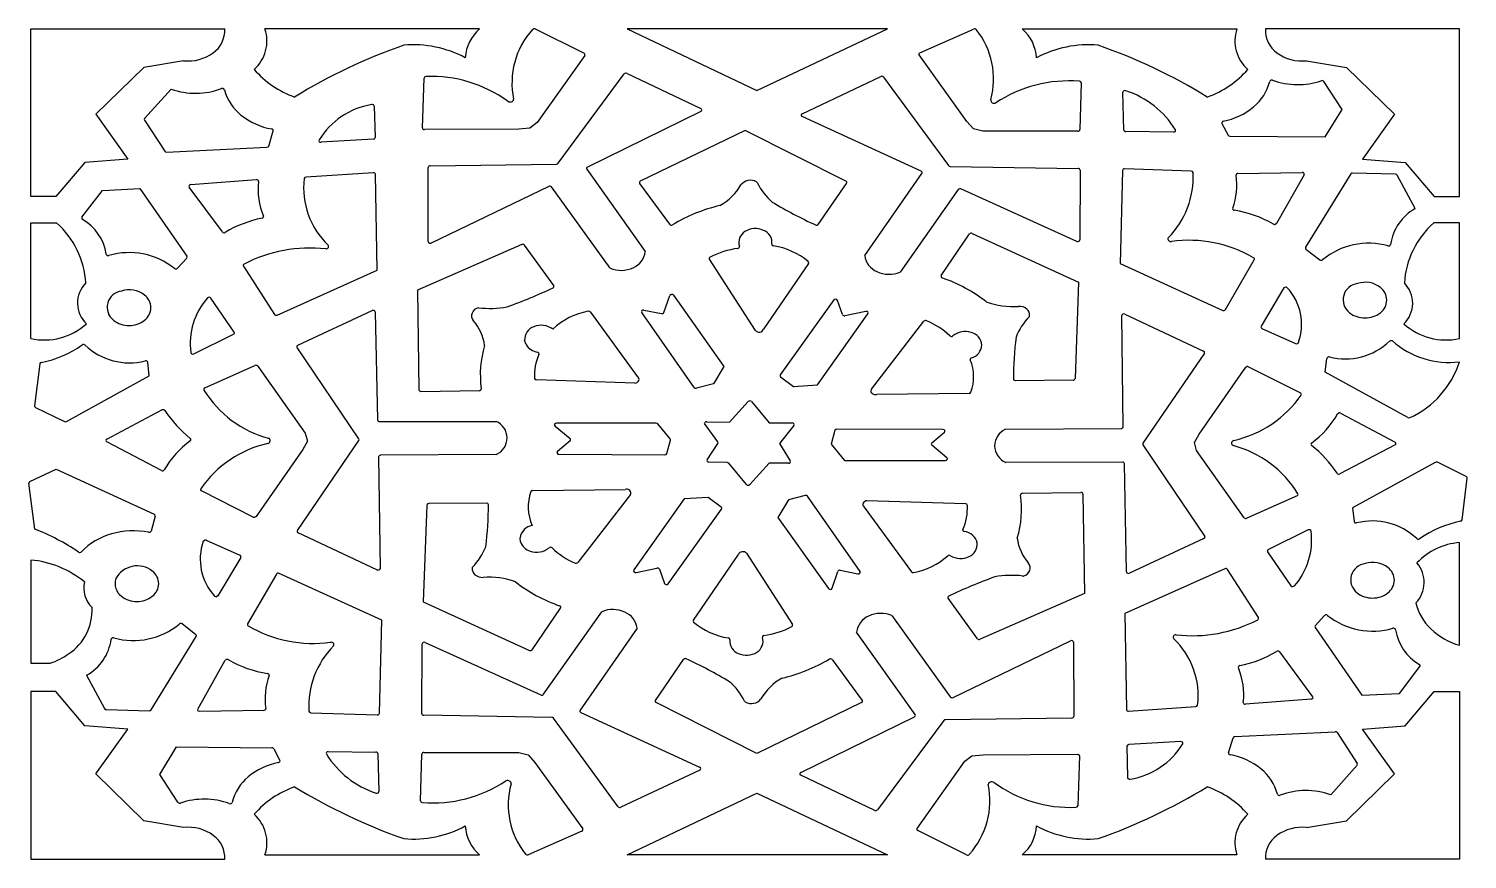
# Model space of a CAD drawing. Extents: x 0 to 1000, y 0 to 1000.
# Drawn here: x 292.7 to 569.7, y 177.8 to 337.8 of the extents above; entities that cross this region are included whole.
import ezdxf

# ---------------------------------------------------------------- set-up
doc = ezdxf.new("R2010")
doc.units = 0
doc.layers.add('WHITE', color=7, linetype='CONTINUOUS')

msp = doc.modelspace()

# ---------------------------------------------------------------- linework, layer by layer
at = {"layer": 'WHITE', "linetype": 'Continuous'}
for p, q in [((293.1211, 305.424), (293.1211, 337.7211)), ((293.1211, 337.7211), (330.4949, 337.7211)), ((379.5472, 337.7211), (338.2218, 337.7211)), ((390.2497, 337.7211), (399.6621, 333.0519)), ((458.0745, 337.7211), (407.9941, 337.7211)), ((407.9941, 337.7211), (432.9393, 325.843)), ((432.9393, 325.843), (458.0745, 337.7211)), ((464.344, 333.1595), (474.6893, 337.7083)), ((484.0564, 337.7211), (525.382, 337.7211)), ((568.2334, 337.7211), (530.8596, 337.7211)), ((568.2334, 305.424), (568.2334, 337.7211)), ((399.7963, 332.6234), (390.6321, 319.6833)), ((473.3924, 319.9114), (464.1936, 332.7212)), ((314.8933, 330.2972), (305.6208, 321.2852)), ((322.5469, 331.619), (314.8933, 330.2972)), ((538.8076, 331.619), (546.4612, 330.2972)), ((546.4612, 330.2972), (555.7339, 321.2852)), ((368.5245, 318.6786), (368.8719, 328.2671)), ((394.6641, 311.8407), (407.4144, 329.0549)), ((407.9411, 329.1644), (422.1691, 322.3895)), ((441.663896, 321.400365), (456.8156, 328.5608)), ((457.3421, 328.4495), (469.8359, 311.4132)), ((495.4069, 327.3207), (495.1601, 318.3313)), ((545.6326, 322.239), (542.1261, 327.6025)), ((320.1418, 326.1487), (315.0503, 320.4776)), ((503.6124, 318.2517), (503.435, 325.5419)), ((359.2494, 322.8615), (359.411, 316.8206)), ((422.1734, 321.8453), (400.3138, 311.1295)), ((542.4008, 316.9455), (545.6326, 322.239)), ((305.6208, 321.2852), (311.8025, 312.6336)), ((315.0211, 320.1418), (318.9186, 314.1854)), ((389.2417, 318.6377), (387.1021, 318.4518)), ((390.6321, 319.6833), (389.2417, 318.6377)), ((441.6665, 320.8507), (441.4693, 321.1242)), ((464.5592, 310.3158), (441.6665, 320.8507)), ((474.6594, 318.4916), (473.3924, 319.9114)), ((522.5011, 319.529), (523.6875, 317.2851)), ((555.7339, 321.2852), (549.5521, 312.6336)), ((338.9548, 315.1672), (339.8223, 318.0735)), ((359.0518, 316.4982), (349.0236, 315.901)), ((387.1021, 318.4518), (368.9142, 318.3531)), ((430.6773, 318.1848), (410.4883, 308.405)), ((450.0656, 308.3923), (430.6773, 318.1848)), ((476.4637, 318.0313), (474.6594, 318.4916)), ((494.7726, 318.0222), (476.4637, 318.0313)), ((513.1929, 317.8474), (503.9946, 317.942)), ((524.0394, 317.0943), (542.4008, 316.9455)), ((319.2826, 314.0187), (338.6008, 314.9264)), ((303.5601, 312.0327), (297.9672, 305.424)), ((311.8025, 312.6336), (303.5601, 312.0327)), ((369.6583, 296.7626), (369.6387, 311.0566)), ((370.0199, 311.373), (394.3389, 311.6882)), ((400.1781, 310.6996), (411.4628, 294.8378)), ((470.1604, 311.2595), (494.7963, 310.8516)), ((495.1757, 310.5342), (495.1029, 297.0872)), ((503.3389, 310.4632), (502.8746, 292.519)), ((503.4609, 310.687), (503.3389, 310.4632)), ((516.557, 310.3498), (503.7419, 310.7725)), ((549.5521, 312.6336), (557.7944, 312.0327)), ((557.7944, 312.0327), (563.3875, 305.424)), ((323.9295, 307.7399), (336.5527, 308.7049)), ((359.0648, 310.042), (346.1329, 309.1694)), ((359.822, 291.2541), (359.484, 309.7316)), ((410.3105, 308.2103), (410.3539, 307.9701)), ((410.3539, 307.9701), (416.1455, 300.1027)), ((444.7737, 300.0872), (450.1996, 307.9683)), ((453.7084, 294.0685), (464.7058, 309.8843)), ((525.5901, 309.9113), (537.9495, 310.1006)), ((538.3089, 309.6526), (533.0211, 300.2452)), ((547.2929, 309.7987), (538.5967, 295.6864)), ((555.9189, 309.75), (547.6519, 309.9726)), ((559.7309, 303.1262), (556.2607, 309.5614)), ((297.9672, 305.424), (293.1211, 305.424)), ((302.9798, 301.4638), (306.9162, 306.6248)), ((306.9162, 306.6248), (314.1472, 306.9865)), ((314.1472, 306.9865), (323.1703, 293.9303)), ((330.0144, 298.6182), (323.634, 307.2619)), ((392.8644, 307.4088), (370.2429, 296.4907)), ((404.6743, 291.6136), (393.3956, 307.2967)), ((471.7069, 306.7903), (460.523, 290.8811)), ((494.5277, 296.8122), (472.2307, 306.9094)), ((563.3875, 305.424), (568.2334, 305.424)), ((293.1211, 278.067), (293.1211, 300.3572)), ((293.1211, 300.3572), (298.079, 300.3572)), ((533.0211, 300.2452), (532.769, 300.0715)), ((568.2334, 300.3572), (563.2757, 300.3572)), ((568.2334, 278.067), (568.2334, 300.3572)), ((468.4494, 290.2028), (473.8994, 298.2312)), ((474.4278, 298.3536), (494.8967, 288.9696)), ((387.6583, 296.1999), (367.5763, 287.3882)), ((393.8222, 288.3058), (388.1749, 296.0827)), ((538.6751, 295.3158), (541.3242, 293.2495)), ((323.1436, 293.5861), (321.3564, 291.6253)), ((334.066, 292.0123), (340.0251, 282.7404)), ((340.5545, 282.6103), (359.822, 291.2541)), ((432.6464, 279.6417), (423.8012, 293.3517)), ((442.8812, 292.5389), (434.2138, 279.8733)), ((502.8746, 292.519), (522.6445, 283.5192)), ((523.1833, 283.6604), (528.7238, 293.2397)), ((494.8967, 288.9696), (494.2029, 270.3653)), ((332.2935, 279.3345), (327.7945, 285.8851)), ((367.5763, 287.3882), (367.8562, 268.2246)), ((415.0567, 283.1186), (416.1754, 286.3727)), ((416.390022, 286.575706), (416.5, 286.6008)), ((416.8837, 286.4452), (426.585, 272.7297)), ((447.7449, 285.5124), (437.449, 271.123)), ((449.4203, 282.6993), (448.4514, 285.4406)), ((534.4191, 287.8302), (530.0385, 280.4415)), ((534.7357, 288.0076), (534.4191, 287.8302)), ((340.2562, 282.5847), (340.5545, 282.6103)), ((344.561, 276.8033), (358.8619, 283.4753)), ((359.4413, 283.2061), (359.8786, 262.3931)), ((400.8832, 283.1936), (409.9849, 270.7329)), ((420.8848, 268.6451), (410.7686, 283.1191)), ((411.1981, 283.5827), (414.5907, 282.8972)), ((444.6319, 269.1355), (454.3308, 282.852)), ((453.8994, 283.3165), (449.8883, 282.4805)), ((454.3039, 283.2011), (454.222289, 283.266283)), ((503.7998, 282.8102), (518.9726, 275.6771)), ((454.9949, 268.3058), (465.1158, 281.4144)), ((503.4902, 261.08), (503.2193, 282.533)), ((530.2009, 280.0265), (536.6898, 277.12)), ((324.511, 275.1388), (332.1559, 278.9093)), ((388.493153, 276.922722), (388.2251, 277.7049)), ((554.7517, 277.5688), (555.0196, 277.6878)), ((356.2993, 258.7544), (344.4138, 276.3761)), ((519.1179, 275.2495), (507.2926, 257.8979)), ((542.4038, 271.6344), (542.6914, 274.2627)), ((294.8382, 273.1901), (293.8592, 265.1311)), ((315.9308, 270.8758), (315.6432, 273.5041)), ((326.6382, 268.5734), (336.2976, 272.8936)), ((336.8194, 272.7743), (345.9641, 259.825)), ((426.585, 272.7297), (424.5648, 269.3275)), ((518.0859, 259.6326), (527.0751, 272.5411)), ((527.0751, 272.5411), (527.3156, 272.6913)), ((527.6152, 272.654), (537.613, 267.614)), ((558.3101, 262.8738), (542.4038, 271.6344)), ((300.0245, 262.1152), (315.9308, 270.8758)), ((409.4469, 269.5089), (390.4811, 270.1103)), ((424.5648, 269.3275), (421.3373, 268.5)), ((437.5214, 270.7308), (440.0128, 268.8625)), ((440.0128, 268.8625), (444.6319, 269.1355)), ((482.7471, 269.9543), (482.4711, 270.045)), ((493.8203, 270.0588), (482.7471, 269.9543)), ((368.2501, 267.9121), (379.4917, 268.073)), ((427.6988, 261.9593), (431.2843, 265.9432)), ((431.9163, 265.9345), (435.3329, 261.8526)), ((473.7934, 267.5183), (456.0243, 267.3136)), ((294.0456, 264.8286), (299.6087, 262.1062)), ((307.7572, 258.7248), (318.3699, 264.3318)), ((544.7615, 263.5731), (545.0053, 263.7458)), ((545.3247, 263.7078), (555.8339, 258.1522)), ((360.2669, 262.0822), (382.734753, 262.129899)), ((394.0714, 261.2292), (396.9639, 258.8112)), ((413.5432, 261.7675), (394.3485, 261.7662)), ((416.2536, 258.751), (413.8639, 261.6286)), ((425.4457, 258.1781), (422.866803, 261.704704)), ((423.2976, 262.0638), (427.6988, 261.9593)), ((435.3329, 261.8526), (439.7357, 261.8344)), ((440.0594, 261.3469), (437.3067, 257.8592)), ((447.9794, 260.4036), (447.2436, 257.708)), ((468.7716, 260.5664), (448.3595, 260.6511)), ((480.8296, 260.6279), (503.1058, 260.7606)), ((318.2665, 252.6383), (307.7572, 258.1937)), ((344.4734, 241.0965), (356.2986, 258.448)), ((346.3779, 258.3192), (345.5053, 256.7134)), ((345.9641, 259.825), (346.3779, 258.3192)), ((396.9658, 258.371), (394.5423, 256.3152)), ((415.6116, 255.9424), (416.3111, 258.5048)), ((423.3684, 254.7389), (425.4532, 257.8648)), ((437.3067, 257.8592), (439.3584, 254.5156)), ((447.2436, 257.708), (449.8425, 254.5786)), ((466.6252, 257.975), (469.0488, 260.0309)), ((517.2131, 258.0268), (518.0859, 259.6326)), ((517.627, 256.5212), (517.2131, 258.0268)), ((555.8339, 257.6214), (545.2211, 252.0142)), ((555.8339, 258.1522), (556.0108, 257.8868)), ((345.5053, 256.7134), (336.5162, 243.8049)), ((360.1009, 255.266), (360.372, 233.813)), ((382.7615, 255.7181), (360.4854, 255.5854)), ((394.8194, 255.7797), (415.2315, 255.6951)), ((469.5196, 255.1168), (466.6272, 257.5348)), ((507.2918, 257.5916), (519.1772, 239.97)), ((526.7719, 243.5719), (517.627, 256.5212)), ((292.9294, 250.56), (298.0347, 252.9351)), ((298.0347, 252.9351), (316.8837, 244.2305)), ((318.8297, 252.7729), (318.5859, 252.6002)), ((427.2067, 254.1881), (423.6972, 254.2716)), ((430.9493, 249.9479), (427.5152, 254.0504)), ((435.3017, 254.0731), (431.5813, 249.9391)), ((439.0102, 254.0577), (435.3017, 254.0731)), ((449.8425, 254.5786), (469.2425, 254.5798)), ((503.3242, 254.2637), (480.8558, 254.2163)), ((504.1497, 233.1399), (503.7126, 253.9529)), ((563.5665, 254.2308), (547.6604, 245.4702)), ((569.5455, 251.5173), (563.9823, 254.2399)), ((293.8821, 241.3692), (292.7358, 250.2521)), ((568.7528, 243.1558), (569.7318, 251.2149)), ((335.9758, 243.6921), (325.978, 248.732)), ((389.7976, 248.8277), (407.5668, 249.0325)), ((408.5962, 248.0402), (398.4753, 234.9316)), ((418.9591, 247.2106), (409.2604, 233.494)), ((423.5782, 247.4836), (418.9591, 247.2106)), ((426.0698, 245.6154), (423.5782, 247.4836)), ((439.0262, 247.0186), (437.0063, 243.6164)), ((442.2537, 247.846), (439.0262, 247.0186)), ((452.8224, 233.227), (442.7062, 247.7009)), ((473.1101, 246.2357), (454.1441, 246.8372)), ((484.0996, 248.273), (495.3409, 248.4341)), ((495.7351, 248.1216), (496.0148, 228.9578)), ((536.9528, 247.7726), (527.2934, 243.4524)), ((317.0711, 243.887), (316.2906, 241.0024)), ((336.5162, 243.8049), (336.2754, 243.6547)), ((369.3881, 245.9807), (368.6945, 227.3764)), ((380.8439, 246.3917), (369.7707, 246.2872)), ((381.1202, 246.3009), (380.8439, 246.3917)), ((415.8464, 230.8336), (426.1423, 245.223)), ((453.6061, 245.6132), (462.7079, 233.1524)), ((547.6604, 245.4702), (547.9478, 242.8419)), ((437.0063, 243.6164), (446.7073, 229.9007)), ((539.08, 241.2072), (531.4354, 237.4367)), ((548.1151, 242.6089), (548.4416, 242.5663)), ((326.3431, 239.0378), (326.567, 239.241)), ((326.9012, 239.226), (333.3902, 236.3195)), ((359.7913, 233.5358), (344.6185, 240.6689)), ((387.443033, 238.904791), (387.3529, 239.7137)), ((519.03, 239.5428), (504.7294, 232.8708)), ((568.2334, 218.9849), (568.2334, 238.7683)), ((333.5525, 235.9045), (329.1719, 228.5158)), ((420.7101, 223.8072), (429.3775, 236.4727)), ((430.9448, 236.7043), (439.7898, 222.9943)), ((531.2978, 237.0115), (535.7965, 230.4611)), ((293.1211, 235.4162), (293.1211, 215.5365)), ((340.4077, 232.6857), (334.8674, 223.1063)), ((360.7166, 223.827), (340.9466, 232.8268)), ((360.372, 233.813), (360.1801, 233.5369)), ((409.6916, 233.0295), (413.7028, 233.8655)), ((414.1707, 233.6468), (415.1398, 230.9054)), ((447.4156, 229.9735), (448.5345, 233.2275)), ((449.0005, 233.4488), (452.393, 232.7633)), ((523.0365, 233.7358), (503.7692, 225.092)), ((529.5251, 224.3337), (523.566, 233.6056)), ((536.1166, 230.2997), (536.4533, 230.4362)), ((329.1719, 228.5158), (328.8553, 228.3385)), ((368.6945, 227.3764), (389.1633, 217.9924)), ((475.4164, 220.2633), (469.7688, 228.0402)), ((496.0148, 228.9578), (475.9328, 220.1461)), ((389.6916, 218.1149), (395.1416, 226.1433)), ((391.8842, 209.5557), (403.068, 225.4649)), ((395.1696, 226.3982), (394.9574, 226.5866)), ((458.9167, 224.7326), (470.1954, 209.0493)), ((503.7692, 225.092), (504.1072, 206.6144)), ((542.2346, 224.7208), (540.4474, 222.7599)), ((324.9159, 221.0302), (322.2668, 223.0965)), ((360.2521, 205.8828), (360.7166, 223.827)), ((409.8826, 222.2776), (398.8853, 206.4617)), ((540.4207, 222.4158), (549.4438, 209.3595)), ((316.2981, 206.5474), (324.9945, 220.6596)), ((368.41531, 205.81369), (368.4881, 219.2588)), ((369.0633, 219.5338), (391.3605, 209.4366)), ((463.4129, 205.6465), (452.1284, 221.5082)), ((470.7266, 208.9372), (493.3483, 219.8553)), ((493.9327, 219.5834), (493.9523, 205.2894)), ((325.2821, 206.6935), (330.5699, 216.1008)), ((413.3915, 208.3777), (418.8173, 216.2588)), ((447.4455, 216.2433), (453.2371, 208.3759)), ((533.5766, 217.7278), (539.9573, 209.0843)), ((293.1211, 215.5365), (296.8838, 215.5365)), ((556.6748, 209.7214), (560.6112, 214.8822)), ((303.8601, 213.22), (307.3305, 206.7846)), ((297.9672, 210.0645), (293.1211, 210.0645)), ((293.1211, 210.0645), (293.1211, 177.7674)), ((303.5601, 203.4556), (297.9672, 210.0645)), ((432.9137, 198.1612), (413.5254, 207.9538)), ((453.1027, 207.941), (432.9137, 198.1612)), ((539.6616, 208.6061), (527.0383, 207.641)), ((539.9573, 209.0843), (539.9711, 208.7785)), ((549.4438, 209.3595), (556.6748, 209.7214)), ((557.7944, 203.4556), (563.3875, 210.0645)), ((563.3875, 210.0645), (568.2334, 210.0645)), ((568.2334, 210.0645), (568.2334, 177.7674)), ((307.6721, 206.596), (315.9394, 206.3735)), ((325.6415, 206.2455), (325.3101, 206.3883)), ((338.0011, 206.4347), (325.6415, 206.2455)), ((347.0341, 205.9962), (359.8492, 205.5735)), ((393.4308, 205.0866), (368.795, 205.4944)), ((398.8489, 206.2212), (399.032, 206.0302)), ((399.032, 206.0302), (421.9247, 195.4953)), ((441.4176, 194.5007), (463.2775, 205.2165)), ((504.5264, 206.3041), (517.4584, 207.1766)), ((311.8025, 202.8549), (303.5601, 203.4556)), ((305.6208, 194.2033), (311.8025, 202.8549)), ((406.2489, 187.8966), (393.7552, 204.9329)), ((468.927, 204.5053), (456.1766, 187.2911)), ((493.5712, 204.973), (469.2524, 204.6578)), ((524.9902, 201.4195), (544.3086, 202.3273)), ((549.5521, 202.8549), (557.7944, 203.4556)), ((555.7339, 194.2033), (549.5521, 202.8549)), ((504.1803, 199.5256), (504.3416, 193.4845)), ((514.5676, 200.445), (504.5392, 199.8478)), ((514.9139, 200.3099), (514.5676, 200.445)), ((523.7687, 198.2727), (524.6362, 201.1788)), ((544.6724, 202.1605), (548.57, 196.2044)), ((317.9586, 194.107), (321.1902, 199.4006)), ((321.1902, 199.4006), (339.5518, 199.2518)), ((339.9035, 199.0609), (341.0899, 196.8169)), ((350.3983, 198.4986), (359.5964, 198.404)), ((359.9789, 198.0943), (360.156, 190.8041)), ((368.1841, 189.0252), (368.4311, 198.0147)), ((368.8185, 198.3239), (387.1275, 198.3148)), ((387.1275, 198.3148), (388.9317, 197.8545)), ((388.9317, 197.8545), (390.1986, 196.4346)), ((472.9589, 196.6627), (474.3494, 197.7083)), ((474.3494, 197.7083), (476.4891, 197.8942)), ((476.4891, 197.8942), (494.6768, 197.9929)), ((494.6768, 197.9929), (494.9565, 197.8978)), ((495.0668, 197.6674), (494.7194, 188.0788)), ((314.8933, 185.1914), (305.6208, 194.2033)), ((321.4649, 188.7435), (317.9586, 194.107)), ((390.1986, 196.4346), (399.3976, 183.6248)), ((421.9285, 194.9462), (406.7754, 187.7852)), ((441.4219, 193.9565), (441.2296, 194.2278)), ((455.6499, 187.1816), (441.4219, 193.9565)), ((463.7947, 183.7227), (472.9589, 196.6627)), ((548.5407, 195.8684), (543.4495, 190.1973)), ((546.4612, 185.1914), (555.7339, 194.2033)), ((407.9941, 178.6249), (432.9393, 190.503)), ((432.9393, 190.503), (458.0745, 178.6249)), ((322.5469, 183.8695), (314.8933, 185.1914)), ((399.247, 183.1865), (388.902, 178.6378)), ((473.3413, 178.6249), (463.9289, 183.2941)), ((538.8076, 183.8695), (546.4612, 185.1914)), ((293.1211, 177.7674), (330.4949, 177.7674)), ((338.2216, 178.6249), (379.5472, 178.6249)), ((458.0745, 178.6249), (407.9941, 178.6249)), ((525.382, 178.6249), (484.0564, 178.6249)), ((568.2334, 177.7674), (530.8596, 177.7674))]:
    msp.add_line(p, q, dxfattribs=at)
for centre, radius, start, end in [((325.03126, 337.547269), 5.466404, 306.398334, 1.822305), ((331.321606, 335.397538), 7.280908, 311.251654, 18.610368), ((384.762525, 331.686932), 7.975638, 130.83682, 176.507432), ((401.163985, 327.341212), 15.382082, 138.008187, 191.802424), ((390.051059, 337.323875), 0.444124, 63.431598, 136.033991), ((474.870493, 337.307447), 0.439903, 41.216302, 114.323835), ((463.289934, 328.089733), 15.240632, 344.742255, 38.596382), ((478.841075, 331.686932), 7.975638, 3.492568, 49.16318), ((532.281619, 335.39726), 7.280451, 161.386111, 228.749126), ((536.142334, 337.4596), 5.289202, 177.166122, 234.617294), ((323.452537, 339.723324), 8.154768, 263.623803, 306.254097), ((401.213985, 231.239288), 109.548758, 109.328954, 121.531176), ((366.735069, 313.280328), 21.407068, 61.949603, 94.771722), ((399.56077, 332.7849), 0.285581, 325.561963, 69.217639), ((464.404456, 332.880337), 0.264168, 160.986644, 217.042594), ((464.470433, 332.846218), 0.337833, 111.977752, 159.160934), ((496.868617, 313.279985), 21.407411, 85.228316, 118.050168), ((462.387267, 231.234142), 109.554425, 58.46914, 70.670729), ((537.847532, 339.51869), 7.957816, 233.191795, 276.929308), ((350.407991, 342.527021), 19.050573, 221.420255, 250.10171), ((513.195766, 342.526669), 19.050223, 289.898491, 318.580227), ((369.225232, 328.217599), 0.356782, 86.727297, 172.024963), ((370.222641, 303.520468), 25.072376, 53.938436, 92.233314), ((407.748615, 328.768788), 0.439954, 64.054683, 139.434106), ((457.007013, 328.165327), 0.43936, 40.29982, 115.827451), ((493.023867, 302.357271), 25.366756, 85.410771, 123.597066), ((495.060321, 327.295255), 0.347512, 4.198923, 91.124716), ((522.655317, 329.90704), 9.328715, 309.64354, 345.827636), ((532.031085, 327.522939), 0.345779, 111.884517, 163.17925), ((532.080377, 327.413786), 0.465466, 69.970658, 112.506795), ((537.088894, 341.229942), 14.2305, 250.077205, 288.629974), ((541.783816, 327.340764), 0.430887, 37.404287, 110.218688), ((324.860936, 339.559316), 14.216711, 250.613255, 290.582489), ((330.022912, 325.816027), 0.464025, 68.04505, 110.698737), ((330.082431, 325.932593), 0.333862, 16.586805, 70.03986), ((339.480724, 328.486209), 9.405278, 195.151692, 231.308347), ((385.516607, 324.266737), 0.594835, 288.119463, 353.073275), ((503.751316, 325.529248), 0.316569, 117.243377, 177.709478), ((503.822822, 325.402619), 0.461918, 70.633313, 117.938827), ((498.439131, 308.963123), 17.760403, 31.71399, 71.83506), ((361.197271, 308.622149), 14.740831, 99.474511, 148.389673), ((358.863642, 322.722218), 0.449377, 58.506092, 101.923237), ((358.94788, 322.843519), 0.302056, 3.41268, 60.111132), ((385.427866, 324.457292), 0.803929, 236.281943, 289.90701), ((422.061925, 322.109728), 0.299597, 1.639475, 69.039205), ((422.052296, 322.12993), 0.309323, 293.048677, 357.845253), ((441.779817, 321.112041), 0.310755, 111.902642, 177.757573), ((478.495882, 323.98116), 0.512017, 168.983777, 242.669045), ((478.66305, 324.219119), 0.801126, 239.860564, 293.86715), ((520.383343, 332.558752), 12.82028, 280.705272, 309.901271), ((315.244441, 320.291549), 0.268897, 136.218882, 213.841637), ((341.73128, 331.194067), 12.925865, 231.025336, 260.197863), ((368.812008, 318.674308), 0.28754, 179.144798, 231.878341), ((522.735707, 319.65432), 0.26598, 148.017357, 208.109873), ((522.828914, 319.585335), 0.381688, 99.67014, 146.644447), ((339.474619, 318.078722), 0.382313, 38.190827, 81.564868), ((339.565027, 318.148649), 0.268024, 343.717085, 38.39154), ((348.876397, 316.2155), 0.268148, 150.289141, 221.992391), ((348.982743, 316.308107), 0.409152, 221.667496, 275.730984), ((359.062825, 316.847217), 0.349191, 268.190771, 355.628362), ((368.901849, 318.775984), 0.423064, 230.806969, 271.672958), ((494.804137, 318.380106), 0.359293, 264.964326, 352.192821), ((503.966858, 318.29845), 0.357528, 187.513417, 274.450278), ((513.207704, 318.262786), 0.415649, 267.958927, 319.52846), ((513.314179, 318.163339), 0.270182, 320.916005, 30.237966), ((524.026866, 317.491094), 0.396992, 211.257664, 271.809283), ((319.25034, 314.429017), 0.411583, 216.292098, 274.495465), ((338.604524, 315.301533), 0.375152, 269.431269, 339.017842), ((369.992287, 311.018433), 0.355641, 85.546908, 173.83915), ((394.344416, 312.099425), 0.411262, 269.231497, 321.016227), ((400.413844, 310.861554), 0.286014, 110.474243, 214.488653), ((464.43787, 310.016544), 0.322917, 19.587464, 67.930464), ((470.155596, 311.668758), 0.409286, 218.638127, 270.672557), ((494.822707, 310.497709), 0.354875, 5.901995, 94.267374), ((503.722472, 310.331841), 0.441087, 87.475546, 126.371366), ((516.574243, 309.991287), 0.358927, 9.641264, 92.753496), ((323.845006, 307.424761), 0.266547, 147.621349, 217.662014), ((323.947034, 307.344219), 0.396069, 92.537267, 145.685012), ((336.595595, 308.278024), 0.429025, 51.460716, 95.738204), ((336.690759, 308.386502), 0.284967, 354.683988, 52.837723), ((350.175422, 306.834564), 13.288777, 173.407979, 202.860141), ((360.804337, 307.055356), 15.136199, 173.03926, 226.313596), ((346.13123, 308.808652), 0.360752, 89.734748, 167.016841), ((359.10234, 309.609326), 0.4343, 54.116511, 94.958727), ((359.189028, 309.718291), 0.295273, 2.583377, 55.351944), ((410.623615, 308.102897), 0.331023, 114.12807, 161.067287), ((420.369449, 313.345418), 11.078753, 299.547619, 329.20047), ((431.586418, 306.513369), 2.058274, 100.217808, 145.718878), ((431.684862, 306.209829), 2.374853, 59.463342, 101.256172), ((432.720841, 307.967421), 0.334662, 27.085682, 59.339942), ((443.925576, 313.555909), 12.186428, 206.492388, 228.836833), ((449.961731, 308.126299), 0.285561, 326.406785, 68.670219), ((464.490445, 310.039794), 0.265624, 324.169357, 18.664279), ((500.324143, 309.154686), 16.628153, 315.379779, 3.091314), ((512.360807, 307.626146), 12.996335, 340.027501, 8.560567), ((525.498733, 309.589861), 0.287861, 132.380489, 185.811596), ((525.589686, 309.483661), 0.42764, 89.944539, 131.791089), ((537.973215, 309.699871), 0.40143, 39.961763, 93.386733), ((538.077189, 309.78517), 0.266954, 330.224562, 40.262495), ((547.627359, 309.565752), 0.407587, 86.548097, 145.143101), ((555.923374, 309.354086), 0.395939, 31.574088, 90.647431), ((393.062251, 306.98609), 0.466721, 78.111377, 115.082099), ((393.086619, 307.060658), 0.388826, 37.37758, 79.361605), ((472.045191, 306.513883), 0.436861, 64.872091, 140.747787), ((433.145588, 272.540579), 32.013316, 103.204448, 120.895056), ((483.202726, 383.662248), 92.317759, 239.180001, 245.038716), ((524.826609, 303.097437), 0.266603, 160.370245, 217.782033), ((524.918998, 303.167049), 0.382274, 217.544521, 262.907864), ((521.429786, 280.939799), 22.117374, 60.132347, 81.046961), ((564.26254, 294.923928), 9.370861, 118.920033, 172.140746), ((286.839288, 287.698805), 16.928263, 3.687705, 48.397309), ((303.202519, 301.293961), 0.280087, 142.671886, 242.686928), ((298.406974, 292.93141), 9.360187, 8.714619, 60.092319), ((341.728305, 280.200634), 21.452681, 100.946243, 121.31165), ((337.589243, 301.644384), 0.38696, 279.738744, 324.176561), ((337.681553, 301.570346), 0.268847, 325.456122, 22.239658), ((416.456338, 300.347228), 0.395493, 218.191175, 262.088303), ((416.476588, 300.411006), 0.461589, 260.688235, 300.059881), ((432.659519, 295.452038), 3.813601, 65.734122, 122.097811), ((444.436571, 300.390763), 0.464878, 245.542139, 282.779313), ((444.45603, 300.32593), 0.397374, 282.110737, 323.074995), ((532.669585, 300.521697), 0.461043, 240.734445, 282.452535), ((574.515412, 287.698805), 16.928263, 131.602691, 176.312971), ((330.325664, 298.863632), 0.396386, 218.255783, 262.321363), ((330.345242, 298.927511), 0.462436, 260.974789, 300.435863), ((369.970137, 296.77795), 0.312214, 182.818151, 248.18214), ((370.045704, 296.907478), 0.461075, 245.445445, 295.320845), ((431.902531, 296.604267), 2.435434, 121.415064, 197.670975), ((433.336994, 296.574631), 2.516623, 353.613605, 69.294082), ((474.217453, 297.995125), 0.396092, 102.384919, 143.415374), ((474.238041, 297.929959), 0.464198, 65.871281, 103.141852), ((494.71559, 297.23612), 0.463692, 246.096139, 294.978965), ((494.77931, 297.112264), 0.324559, 294.015443, 355.570924), ((512.4945, 297.253541), 0.401417, 146.516719, 222.995244), ((512.657703, 297.400584), 0.62107, 222.649721, 279.648871), ((516.086675, 272.161267), 24.850464, 59.755584, 97.688964), ((550.725797, 282.555302), 13.891668, 74.353496, 129.569035), ((307.969774, 294.39939), 0.314638, 189.104981, 244.79855), ((308.044407, 294.521389), 0.45707, 242.844911, 286.079251), ((312.069831, 280.690512), 13.947695, 51.429501, 106.232293), ((322.950778, 293.774193), 0.269369, 315.711335, 35.417428), ((346.833397, 268.144921), 27.370602, 83.520724, 117.495655), ((349.924969, 295.933806), 0.593113, 269.713198, 327.771461), ((350.076762, 295.814943), 0.401796, 330.567315, 47.230917), ((387.839381, 295.800928), 0.438142, 40.02379, 114.411784), ((407.506938, 295.379662), 3.992801, 294.02268, 352.200334), ((424.044167, 293.501643), 0.28551, 111.873074, 211.680118), ((431.767862, 278.35841), 17.283581, 98.273768, 116.938553), ((429.232049, 295.854993), 0.395894, 277.058839, 321.621321), ((429.32775, 295.773403), 0.270254, 322.584592, 19.809381), ((436.166256, 296.27137), 0.329084, 175.934708, 266.226896), ((434.054668, 282.466713), 13.63738, 49.978096, 81.184669), ((457.520795, 294.529057), 3.840113, 186.888252, 247.7058), ((528.476953, 293.37682), 0.282374, 330.948458, 63.352075), ((538.831012, 295.542376), 0.275037, 148.422259, 235.467234), ((554.593286, 296.378179), 0.462072, 254.833966, 297.549383), ((554.658473, 296.258197), 0.325553, 297.144042, 350.64886), ((321.041679, 291.934884), 0.437382, 230.911383, 273.673195), ((321.051485, 291.926868), 0.428855, 272.434311, 315.316251), ((334.308044, 292.161938), 0.284565, 112.990388, 211.725452), ((406.764977, 296.852686), 5.640829, 248.245347, 294.815286), ((442.656909, 292.694674), 0.273078, 325.219353, 52.115237), ((458.402889, 296.068347), 5.603785, 245.330922, 292.230617), ((541.58758, 293.601087), 0.439297, 233.162442, 272.155153), ((541.595732, 293.600724), 0.438703, 271.092988, 309.825497), ((307.575557, 284.907888), 5.460884, 134.728055, 226.91468), ((393.61287, 288.145639), 0.263573, 342.253354, 37.419941), ((468.666281, 290.050044), 0.265277, 144.841875, 202.670133), ((468.730638, 290.082338), 0.337145, 203.518919, 253.307877), ((458.668049, 261.276343), 30.176161, 52.310768, 70.715901), ((548.975057, 285.557079), 3.144094, 96.763193, 232.563341), ((550.103131, 284.213373), 4.710572, 51.846822, 108.546891), ((553.779201, 284.907836), 5.460738, 313.084479, 45.271287), ((310.983729, 284.107437), 3.144365, 96.73646, 232.559735), ((312.111462, 282.763464), 4.710681, 51.847764, 108.523796), ((313.110294, 283.971356), 3.144043, 1.240103, 52.5635), ((337.146815, 277.101083), 13.333262, 138.649979, 187.446445), ((327.453837, 285.61351), 0.433279, 87.279724, 136.856075), ((327.471315, 285.641758), 0.404554, 36.977907, 89.563116), ((352.031257, 375.352933), 96.891527, 289.787499, 295.460871), ((393.550577, 288.175633), 0.332182, 293.757181, 340.600846), ((416.496876, 286.247784), 0.344893, 108.048339, 158.76531), ((416.555115, 286.185819), 0.418625, 38.287118, 97.565299), ((448.078699, 285.236365), 0.433147, 83.584181, 140.410967), ((448.107565, 285.293221), 0.374089, 23.201565, 87.00671), ((534.773808, 287.583989), 0.425322, 43.210793, 95.140535), ((527.365345, 280.789375), 10.477761, 340.594958, 42.553075), ((551.101993, 285.557133), 3.144046, 307.433898, 358.758276), ((551.101769, 285.420992), 3.144267, 1.239353, 52.562326), ((313.110046, 284.107517), 3.144292, 307.436125, 358.758668), ((340.337223, 282.954316), 0.378393, 214.425143, 257.635854), ((359.054079, 283.055268), 0.461908, 65.503912, 114.585683), ((359.129065, 283.185172), 0.312936, 3.834598, 68.136673), ((379.376135, 282.474612), 1.380308, 157.860424, 220.815913), ((379.783427, 282.230435), 1.851017, 104.399913, 155.61015), ((381.556356, 302.153506), 18.267233, 262.977751, 280.330676), ((402.825948, 270.216069), 13.334721, 100.215597, 133.454004), ((400.552969, 282.921525), 0.427875, 39.484792, 102.412144), ((410.992371, 283.276173), 0.273396, 135.851227, 215.066466), ((411.10382, 283.155394), 0.437584, 77.55771, 134.667957), ((414.691125, 283.286942), 0.402473, 255.550895, 335.274572), ((449.78578, 282.871129), 0.403858, 205.180314, 284.705499), ((453.994838, 282.86698), 0.459539, 60.33328, 101.986556), ((454.112904, 283.010796), 0.26962, 323.916462, 44.89601), ((482.302314, 299.321226), 15.084525, 249.894861, 273.981125), ((483.517096, 282.074042), 2.205427, 49.93951, 94.355639), ((484.019099, 282.622374), 1.463001, 352.811381, 51.165865), ((503.542524, 282.513336), 0.323822, 113.983317, 176.518575), ((503.606433, 282.388438), 0.463977, 65.369814, 114.924841), ((522.833435, 283.943642), 0.464594, 246.004348, 284.721718), ((522.858699, 283.868601), 0.385634, 283.924607, 327.323586), ((549.973736, 286.764611), 4.710355, 231.846417, 270.786587), ((550.10303, 286.765002), 4.710746, 269.213897, 308.151928), ((295.661425, 290.101616), 12.299806, 258.080703, 311.710425), ((311.982035, 285.314435), 4.709979, 231.843606, 270.786654), ((312.111313, 285.315022), 4.710565, 269.214073, 308.153913), ((371.412147, 275.546786), 9.175264, 7.37532, 41.050485), ((390.903971, 277.84215), 2.682385, 109.860078, 182.932936), ((391.405743, 276.866402), 3.773178, 53.413348, 111.993211), ((433.417851, 280.19002), 0.856649, 277.02359, 338.301638), ((465.445612, 281.123745), 0.439609, 66.016723, 138.611042), ((459.770952, 267.72082), 14.994269, 46.490128, 67.022332), ((493.729166, 274.131551), 11.659975, 135.655736, 158.669797), ((485.184019, 282.48554), 0.290288, 315.340648, 350.834237), ((530.292474, 280.301611), 0.289951, 151.154017, 251.58931), ((565.693169, 290.101683), 12.299852, 228.289803, 281.918803), ((332.054705, 279.176912), 0.286106, 290.713568, 33.421982), ((433.359684, 280.289412), 0.963485, 222.241651, 279.73495), ((470.381825, 278.910725), 0.426726, 227.621349, 269.902699), ((470.391913, 278.926054), 0.442187, 268.598717, 309.570773), ((473.049887, 275.64152), 3.783119, 72.507822, 128.912211), ((473.662505, 276.718806), 2.58467, 2.507817, 78.291933), ((541.183264, 270.615946), 58.828987, 172.423265, 180.337906), ((536.876526, 277.54779), 0.466766, 246.419272, 288.444), ((536.913733, 277.451346), 0.363536, 287.690116, 336.811351), ((546.222277, 286.534858), 12.375025, 255.793351, 313.570362), ((555.058211, 277.243308), 0.446166, 55.612423, 94.964513), ((566.362906, 290.309479), 16.834518, 228.962701, 276.379342), ((290.917089, 294.179087), 21.137431, 281.48917, 304.946007), ((303.278662, 276.477641), 0.453118, 85.400246, 124.088823), ((303.290022, 276.511272), 0.418773, 45.565912, 86.580487), ((312.1125, 285.77589), 12.374601, 226.428554, 284.207733), ((324.24714, 275.434549), 0.326966, 190.832385, 250.890536), ((324.310447, 275.556564), 0.463409, 248.432591, 295.6439), ((344.655858, 276.531655), 0.287731, 109.249049, 212.726194), ((399.15097, 271.108381), 19.467197, 163.232031, 187.922942), ((391.180905, 278.57084), 3.152825, 211.516449, 261.287011), ((400.401002, 270.866352), 10.302025, 156.103227, 182.514941), ((390.650604, 275.085013), 0.373127, 34.825862, 81.881012), ((390.740407, 275.146517), 0.264285, 336.136981, 34.998846), ((474.322316, 274.080817), 0.302248, 102.674403, 198.862613), ((473.575957, 276.959498), 2.671792, 284.745561, 357.262655), ((518.877035, 275.40614), 0.287319, 326.963211, 70.572676), ((543.01026, 274.210321), 0.323133, 118.011613, 170.671375), ((543.077733, 274.089385), 0.4616, 76.537208, 118.355597), ((295.175886, 273.124685), 0.343964, 98.120441, 169.036679), ((315.257872, 273.336877), 0.45594, 61.403868, 103.724311), ((315.334915, 273.459546), 0.311488, 8.223504, 63.046924), ((336.481402, 272.496734), 0.437362, 39.39304, 114.850398), ((466.151435, 270.706926), 8.538408, 339.693937, 22.562964), ((527.411208, 272.237374), 0.463886, 63.912368, 101.894092), ((551.285831, 279.042122), 17.80628, 294.697912, 342.133663), ((390.462617, 270.46752), 0.357698, 188.556527, 272.961967), ((409.436547, 270.373747), 0.864909, 270.685844, 332.740492), ((409.64426, 270.223618), 0.612702, 336.326101, 56.222853), ((437.672398, 270.961457), 0.275687, 144.128657, 236.789422), ((482.645973, 270.277335), 0.290792, 181.642522, 233.032176), ((493.847841, 270.416469), 0.358727, 265.596894, 351.799384), ((326.730213, 268.297935), 0.290426, 108.470859, 207.796558), ((344.304858, 279.087196), 20.91204, 211.494167, 255.064879), ((368.147343, 268.235079), 0.291332, 182.061359, 233.364738), ((368.235337, 268.339776), 0.427931, 232.275306, 271.976985), ((379.491871, 268.501339), 0.428339, 269.977086, 311.554057), ((379.583645, 268.394566), 0.28757, 311.982074, 6.07503), ((421.220241, 268.913066), 0.429332, 218.619496, 285.822258), ((431.593018, 265.638351), 0.433867, 88.668511, 135.361286), ((431.607027, 265.655791), 0.416328, 42.024372, 90.540413), ((455.516464, 267.991279), 0.609059, 148.908553, 228.488778), ((455.768558, 268.247087), 0.967885, 227.350123, 285.321058), ((473.80875, 267.902846), 0.384852, 267.714183, 335.589918), ((520.032062, 279.501236), 21.572784, 282.788617, 325.223106), ((537.508792, 267.347708), 0.285956, 328.077034, 68.628102), ((294.161897, 265.108942), 0.303507, 175.81324, 247.469374), ((318.580969, 263.918215), 0.464331, 78.240663, 117.037007), ((318.606807, 263.993136), 0.385847, 35.609908, 79.72972), ((339.402453, 278.038805), 24.708916, 214.01106, 230.968581), ((529.15802, 272.432938), 17.943392, 306.22577, 330.411586), ((545.113773, 263.296222), 0.462479, 62.865595, 103.564878), ((299.807666, 262.523462), 0.462271, 244.506471, 297.973479), ((360.234762, 262.439995), 0.359236, 187.500894, 275.132719), ((381.273143, 258.848865), 3.591864, 1.287955, 65.988351), ((394.232422, 261.447593), 0.271337, 152.519686, 233.598606), ((394.332546, 261.369807), 0.396714, 87.695159, 149.223801), ((413.552635, 261.349608), 0.417999, 41.87036, 91.293314), ((423.275908, 261.651867), 0.412504, 86.985671, 172.640821), ((439.754815, 261.444326), 0.390542, 35.083916, 92.805453), ((439.853485, 261.517795), 0.267593, 320.309777, 34.354309), ((448.335399, 260.272492), 0.379374, 86.357721, 159.782158), ((468.795787, 260.188166), 0.379006, 29.240181, 93.658867), ((482.435576, 257.282406), 3.710996, 115.642941, 177.930748), ((503.108913, 261.194261), 0.433672, 269.588727, 308.570913), ((503.192079, 261.087316), 0.298211, 308.889092, 358.594135), ((558.527026, 263.281687), 0.461983, 241.994614, 295.49789), ((307.887494, 258.446308), 0.307464, 115.072767, 177.596895), ((307.8763, 258.464739), 0.296052, 181.071965, 246.278285), ((334.4297, 243.915973), 17.938929, 126.222037, 150.41418), ((323.660045, 258.630112), 0.295489, 304.945407, 356.893783), ((323.674654, 258.619856), 0.280505, 358.824302, 53.348566), ((343.559347, 236.845249), 21.572597, 102.789843, 145.224328), ((338.654852, 258.460805), 0.592388, 282.5626, 349.022434), ((338.727961, 258.405454), 0.511675, 353.552934, 68.522896), ((356.08117, 258.601698), 0.266268, 324.744145, 34.99406), ((381.155153, 259.063837), 3.711376, 295.64648, 357.92721), ((396.79754, 258.590378), 0.276475, 307.487787, 53.006813), ((416.050997, 258.573867), 0.269117, 345.128963, 41.162622), ((425.233734, 258.016286), 0.266671, 325.38475, 37.357901), ((466.793416, 257.75566), 0.276418, 127.48525, 233.035381), ((468.881857, 260.2488), 0.2745, 307.457282, 26.971798), ((507.509822, 257.744182), 0.26611, 144.714595, 214.986113), ((524.863843, 257.941119), 0.51241, 173.62666, 248.458658), ((524.936624, 257.884981), 0.592896, 102.598779, 169.010863), ((539.917266, 257.726595), 0.281416, 178.919777, 233.253091), ((539.930126, 257.716126), 0.294648, 124.79193, 176.931249), ((555.704074, 257.89959), 0.306993, 295.017609, 357.61222), ((360.397431, 255.259303), 0.296607, 128.695027, 178.706235), ((360.481873, 255.153221), 0.432194, 89.532454, 128.640133), ((394.709091, 256.097263), 0.274437, 127.427494, 206.96976), ((394.795439, 256.158349), 0.379406, 209.278195, 273.620853), ((415.255941, 256.073291), 0.37898, 266.302295, 339.79523), ((469.358807, 254.898286), 0.271298, 332.567979, 53.652605), ((482.317722, 257.496933), 3.591625, 181.284824, 245.981198), ((519.286091, 237.258761), 20.912192, 31.494051, 75.064845), ((524.189943, 238.307711), 24.707637, 34.011619, 50.970342), ((318.477546, 253.049692), 0.462367, 242.841988, 283.55311), ((423.587207, 254.587498), 0.266081, 145.319078, 216.239894), ((423.687073, 254.662346), 0.390877, 216.435006, 271.484599), ((427.206363, 253.772916), 0.415184, 41.939028, 89.953463), ((439.022827, 254.470705), 0.413198, 268.248807, 320.37792), ((439.129634, 254.373748), 0.269177, 321.776545, 31.802059), ((469.258417, 254.976685), 0.397204, 267.703378, 329.200052), ((503.35655, 253.906039), 0.359121, 7.497735, 95.168258), ((544.983859, 252.351932), 0.38487, 215.543375, 259.75394), ((563.783426, 253.822921), 0.461976, 64.50166, 118.005836), ((293.039717, 250.27582), 0.304841, 111.215895, 184.462748), ((431.258678, 250.226243), 0.416161, 221.977278, 270.526185), ((431.272124, 250.244744), 0.434751, 268.731565, 315.329123), ((545.009988, 252.42811), 0.46464, 258.254096, 297.023574), ((569.429725, 251.237387), 0.302911, 355.74266, 67.529412), ((326.082004, 248.998051), 0.285657, 147.982371, 248.648571), ((397.454532, 245.636775), 8.553021, 159.71445, 204.657606), ((389.782258, 248.443523), 0.384483, 87.713107, 155.641694), ((407.822499, 248.098863), 0.968019, 47.345925, 105.316272), ((408.074542, 248.354759), 0.609159, 328.910052, 48.472748), ((442.370759, 247.432934), 0.429332, 38.619496, 105.822258), ((454.154988, 245.971487), 0.865781, 90.720563, 152.705773), ((464.442077, 245.236755), 19.465275, 343.232984, 7.925008), ((484.007563, 247.951442), 0.287778, 132.000581, 186.159124), ((484.09902, 247.844652), 0.428348, 89.922382, 131.533495), ((495.355385, 248.006029), 0.428316, 52.251302, 91.938072), ((495.442599, 248.11004), 0.292729, 2.263144, 53.285686), ((536.861056, 248.048019), 0.290297, 288.42325, 27.820149), ((316.779802, 243.950948), 0.298235, 347.618309, 69.611959), ((369.743444, 245.929176), 0.35906, 85.646576, 171.749703), ((322.410308, 245.728439), 58.826423, 352.425283, 0.339493), ((380.94509, 246.068828), 0.290725, 1.610721, 52.963651), ((425.918471, 245.384543), 0.276035, 324.181117, 56.754776), ((453.947618, 246.122738), 0.613403, 156.380976, 236.167978), ((463.192468, 245.479362), 10.29957, 336.100133, 2.517133), ((473.12864, 245.878782), 0.357399, 8.514742, 92.973574), ((278.743454, 202.286503), 41.91224, 55.801698, 68.82617), ((312.880421, 225.747429), 15.301049, 78.916822, 106.027533), ((315.968326, 241.106347), 0.338623, 296.194346, 342.12327), ((336.179949, 244.108773), 0.463997, 243.897468, 281.871329), ((344.713967, 240.939714), 0.287148, 146.906285, 250.581546), ((390.131717, 239.294566), 2.810248, 99.220877, 171.422628), ((472.851522, 241.199656), 0.265146, 156.212948, 214.914325), ((472.94093, 241.261853), 0.37406, 214.888069, 261.818805), ((527.109818, 243.848914), 0.436951, 219.34377, 294.843587), ((539.280568, 240.788993), 0.463815, 68.454494, 115.621997), ((539.344751, 240.912222), 0.325947, 10.728712, 70.994209), ((548.255927, 242.88658), 0.31135, 188.250741, 243.1079), ((551.478677, 230.569742), 12.375025, 46.429638, 104.206649), ((572.672843, 222.170474), 21.133729, 101.488256, 124.948498), ((568.415418, 243.221019), 0.343628, 278.07717, 349.059146), ((312.066055, 228.126478), 12.790249, 105.463731, 136.054972), ((315.911855, 241.218124), 0.46385, 258.805138, 296.35879), ((336.225526, 235.556672), 10.477623, 160.594963, 222.55411), ((326.714612, 238.79931), 0.465703, 66.380647, 108.479555), ((390.127981, 239.856955), 2.848783, 199.526047, 252.914223), ((472.638358, 238.122372), 2.780431, 12.836512, 84.854946), ((472.763491, 238.456295), 2.601336, 293.80124, 6.263414), ((492.178025, 240.798279), 9.174026, 187.370431, 221.049475), ((518.935285, 239.814396), 0.287638, 289.225398, 32.749845), ((526.444684, 239.244765), 13.332787, 318.649053, 7.447372), ((560.301255, 239.83401), 0.418173, 225.48977, 266.537637), ((569.184795, 226.255154), 12.549262, 94.347927, 136.665285), ((560.312079, 239.869749), 0.454583, 265.447865, 304.048966), ((302.547458, 237.327271), 0.449185, 236.662584, 275.690952), ((302.557466, 237.303626), 0.424732, 274.663728, 314.848156), ((333.29851, 236.044405), 0.289973, 331.15273, 71.566649), ((369.859774, 242.215139), 11.662145, 315.661419, 338.674421), ((390.54095, 240.705558), 3.784061, 250.711822, 308.903887), ((393.199022, 237.420153), 0.441986, 88.563815, 129.58148), ((393.209637, 237.436463), 0.425538, 47.55945, 89.93761), ((403.824147, 248.631634), 15.001773, 226.495743, 247.017891), ((430.173425, 236.156229), 0.856534, 97.043118, 158.316563), ((430.231158, 236.055971), 0.964166, 42.254512, 99.718455), ((460.728421, 246.225339), 13.435127, 280.297174, 311.821914), ((469.978768, 235.868536), 0.451448, 58.656068, 130.229565), ((472.179522, 239.525527), 3.816685, 238.996772, 295.344627), ((531.535994, 237.169282), 0.285713, 110.614739, 213.520811), ((291.373601, 216.380302), 19.115941, 50.829913, 84.754938), ((313.617271, 229.581454), 4.71029, 51.845896, 151.486683), ((314.615831, 230.788853), 3.144206, 1.240085, 52.562321), ((340.732376, 232.477169), 0.385875, 103.927166, 147.288356), ((340.757616, 232.40223), 0.464731, 66.005259, 104.723814), ((359.98451, 233.956975), 0.463377, 245.357148, 294.967056), ((379.572846, 233.724063), 1.463871, 172.836873, 231.15083), ((378.406097, 233.860547), 0.289385, 135.188169, 170.842986), ((398.145498, 235.222211), 0.439573, 246.013253, 318.614512), ((409.47787, 233.335062), 0.269359, 143.838686, 224.908521), ((409.590205, 233.440715), 0.423532, 224.302709, 283.851404), ((413.805374, 233.475076), 0.403673, 25.176166, 104.720349), ((448.899875, 233.059402), 0.402189, 75.51113, 155.294274), ((452.487247, 233.19125), 0.438206, 257.580065, 314.630404), ((452.598386, 233.069722), 0.273713, 315.946184, 35.072398), ((463.038079, 233.424387), 0.42778, 219.480174, 282.408386), ((483.838752, 234.083787), 1.807981, 287.246894, 337.640477), ((484.215615, 233.871455), 1.379696, 339.842096, 40.834202), ((504.462368, 233.161229), 0.313395, 183.902476, 248.124456), ((504.537061, 233.291486), 0.46257, 245.549445, 294.569984), ((523.22343, 233.308374), 0.466515, 76.188549, 113.621621), ((523.253353, 233.391091), 0.37916, 34.454201, 77.595675), ((550.434767, 231.596107), 3.145804, 96.748084, 232.56431), ((551.563482, 230.251693), 4.712951, 51.846756, 108.53743), ((552.562708, 231.45989), 3.145829, 1.240601, 52.563798), ((555.736655, 231.136894), 5.707939, 315.809546, 40.808243), ((308.518368, 230.027856), 5.204473, 166.979745, 226.161428), ((312.488958, 230.924756), 3.14379, 163.265459, 232.564243), ((314.615831, 230.924947), 3.144206, 307.437678, 358.759915), ((380.074011, 234.27201), 2.205472, 229.940261, 274.352782), ((381.289311, 217.026996), 15.082352, 69.893963, 93.984081), ((404.921603, 255.066686), 30.172847, 232.309379, 250.716813), ((415.483253, 231.052545), 0.373647, 203.191684, 267.030982), ((415.512766, 231.109689), 0.433055, 263.520865, 320.391534), ((447.060171, 230.13393), 0.389959, 274.54914, 335.706999), ((511.57285, 140.966449), 96.921198, 109.789423, 115.46097), ((482.034531, 214.184744), 18.275034, 83.298082, 100.325858), ((484.222881, 232.796228), 0.464664, 263.130093, 289.083365), ((536.120071, 230.704706), 0.405021, 216.974939, 269.508985), ((552.562708, 231.59611), 3.145829, 307.436201, 358.7594), ((313.488006, 232.132514), 4.710457, 231.845144, 270.785713), ((313.617271, 232.132346), 4.71029, 269.213322, 308.154104), ((328.817016, 228.761635), 0.424864, 223.199278, 275.169877), ((447.036017, 230.160638), 0.419074, 218.335714, 277.552746), ((469.97961, 228.200617), 0.264905, 162.403729, 217.269567), ((470.04132, 228.169555), 0.333298, 113.803553, 160.52034), ((551.434091, 232.804481), 4.713125, 231.847479, 270.786671), ((551.563482, 232.804307), 4.712951, 269.213627, 308.153244), ((569.66036, 229.508928), 10.108101, 193.447768, 226.576706), ((294.91967, 225.718353), 10.009348, 303.112135, 3.181711), ((394.92554, 226.296021), 0.264586, 324.745552, 22.717175), ((405.188119, 220.278064), 5.603407, 65.329245, 112.232294), ((406.070698, 221.817303), 3.839593, 6.885275, 67.710562), ((456.083781, 220.966804), 3.992261, 114.021714, 172.206021), ((456.826281, 219.492477), 5.641696, 68.251678, 114.814093), ((542.539215, 224.419574), 0.4284, 92.396651, 135.320485), ((542.549255, 224.410275), 0.438218, 50.972162, 93.657566), ((551.521299, 235.655361), 13.947536, 231.428821, 286.231925), ((312.865203, 233.790698), 13.891668, 254.353496, 309.569035), ((321.99586, 222.744555), 0.439637, 91.16779, 129.824478), ((322.003122, 222.744962), 0.439437, 53.127472, 92.115532), ((335.114173, 222.969125), 0.282336, 150.931381, 243.342288), ((347.504423, 244.184621), 24.850367, 239.755457, 277.68923), ((420.934521, 223.651298), 0.273259, 145.212872, 232.05681), ((429.536483, 233.879331), 13.637446, 229.97805, 261.184069), ((431.822717, 237.989233), 17.285283, 278.274695, 296.937626), ((439.547002, 222.844275), 0.285409, 291.866191, 31.711921), ((516.757491, 248.200888), 27.3704, 263.520914, 297.496613), ((529.28319, 224.184119), 0.28442, 292.995274, 31.729772), ((540.640085, 222.571863), 0.269231, 135.699461, 215.426735), ((555.546662, 221.82404), 0.457638, 62.862979, 106.067746), ((555.621452, 221.946894), 0.314371, 9.060489, 64.780708), ((565.183908, 223.414649), 9.360079, 188.715082, 240.094186), ((572.05555, 231.99605), 13.560931, 226.44991, 253.629343), ((299.328859, 221.422169), 9.370578, 298.918199, 352.139909), ((308.932251, 220.088139), 0.325128, 117.127858, 170.69664), ((308.99774, 219.967579), 0.462299, 74.844972, 117.538377), ((324.75984, 220.803466), 0.275251, 328.488258, 55.46042), ((363.267663, 207.191272), 16.628756, 135.381628, 183.091059), ((350.933626, 218.946271), 0.620249, 42.61223, 99.673864), ((351.0965, 219.092459), 0.401417, 326.516719, 42.995244), ((368.812096, 219.233449), 0.324987, 114.060317, 175.52605), ((368.875411, 219.109876), 0.463696, 66.096348, 114.978756), ((427.424889, 220.074762), 0.328942, 355.927244, 86.250501), ((430.25405, 219.771406), 2.516674, 173.612307, 249.293444), ((431.688552, 219.741866), 2.435504, 301.411752, 17.665532), ((434.262816, 220.572859), 0.26975, 142.573003, 199.922025), ((434.358761, 220.491312), 0.395555, 97.022571, 141.638891), ((475.751783, 220.54478), 0.43785, 220.005997, 294.420002), ((493.54555, 219.437787), 0.461763, 65.478152, 115.287941), ((493.621067, 219.568322), 0.311997, 2.770068, 68.147176), ((513.514259, 220.53118), 0.401754, 150.584055, 227.221293), ((513.666156, 220.411967), 0.59334, 89.725331, 147.759327), ((502.787723, 209.291194), 15.135214, 353.036707, 46.315581), ((292.303486, 228.775134), 14.008594, 289.084642, 305.245452), ((330.900506, 215.890677), 0.391729, 101.530955, 147.561233), ((330.921607, 215.825183), 0.460182, 60.701631, 102.475138), ((342.161716, 235.407627), 22.118861, 240.133058, 261.046251), ((389.353185, 218.416985), 0.465112, 245.904595, 283.112234), ((389.373454, 218.350749), 0.396033, 282.430233, 323.449588), ((419.135925, 216.01878), 0.398912, 102.188914, 143.009333), ((419.154483, 215.956922), 0.463323, 65.461993, 102.817115), ((380.41269, 132.729884), 92.265633, 59.178344, 65.040372), ((430.931481, 220.893962), 3.813601, 245.734122, 302.097811), ((430.446208, 243.804301), 32.011946, 283.203561, 300.894864), ((447.114416, 215.93497), 0.461612, 80.68926, 120.058856), ((447.135105, 215.999543), 0.394668, 38.142917, 82.136561), ((521.860918, 236.149865), 21.457534, 280.948571, 301.309323), ((533.246008, 217.418104), 0.462809, 80.988391, 120.444673), ((533.265563, 217.482837), 0.395918, 38.222803, 82.316126), ((338.672101, 213.178964), 0.382248, 37.563815, 82.922313), ((338.764597, 213.248696), 0.26642, 340.348629, 37.803649), ((525.908998, 214.775995), 0.268283, 145.461755, 202.367726), ((513.410057, 209.510581), 13.294473, 353.414091, 22.85379), ((526.001593, 214.701633), 0.386818, 99.717752, 144.164326), ((560.389056, 215.052229), 0.279746, 322.569436, 62.737272), ((351.229948, 208.720321), 12.99598, 160.028654, 188.544103), ((419.665899, 202.789729), 12.186389, 26.49491, 48.839635), ((443.222243, 203.000597), 11.079168, 119.550518, 149.201842), ((391.54591, 209.832269), 0.436956, 244.892285, 320.732324), ((413.629359, 208.219736), 0.285534, 146.411537, 248.648656), ((430.869396, 208.377438), 0.333241, 206.971036, 239.367467), ((431.905921, 210.135289), 2.373932, 239.459112, 281.265938), ((432.004539, 209.833323), 2.058864, 280.216052, 325.706761), ((452.967364, 208.243444), 0.331343, 294.107284, 341.02392), ((453.027532, 208.213803), 0.264942, 342.854835, 37.721271), ((470.503567, 209.284543), 0.387694, 217.356713, 259.452545), ((470.52911, 209.359473), 0.466172, 258.051845, 295.064701), ((526.899654, 207.958983), 0.284122, 174.584091, 232.857275), ((539.644156, 209.001431), 0.395716, 272.5266, 325.711415), ((307.667753, 206.991786), 0.39581, 211.563834, 270.62931), ((315.964087, 206.77947), 0.40672, 266.520127, 325.208667), ((325.514775, 206.560962), 0.267776, 150.333007, 220.150633), ((338.000843, 206.86328), 0.42858, 270.034347, 311.763097), ((338.092994, 206.755967), 0.287171, 312.309885, 6.705751), ((347.016936, 206.354692), 0.358902, 189.638521, 272.741157), ((359.868679, 206.013687), 0.440618, 267.466264, 306.392009), ((359.949273, 205.902727), 0.303482, 306.572593, 356.235191), ((368.768408, 205.84818), 0.354778, 185.578788, 274.298604), ((393.435246, 204.676795), 0.40983, 38.675378, 90.621642), ((399.100296, 206.306155), 0.265363, 144.115131, 198.671922), ((463.1773, 205.484369), 0.285996, 290.50895, 34.534317), ((493.59862, 205.327688), 0.355747, 265.579428, 353.821406), ((504.400743, 206.626984), 0.293813, 182.454646, 235.446531), ((504.488652, 206.736218), 0.433763, 234.066535, 274.992434), ((517.460053, 207.536993), 0.360397, 269.737256, 347.061729), ((526.995937, 208.068948), 0.43004, 231.477649, 275.653291), ((469.246315, 204.247369), 0.410476, 89.150618, 141.070029), ((544.340634, 201.917033), 0.411516, 36.273109, 94.464578), ((504.528236, 199.499023), 0.34895, 88.199457, 175.631923), ((502.393585, 207.724362), 14.741393, 279.475503, 328.388681), ((514.714876, 200.130381), 0.268026, 330.303679, 42.050394), ((524.986498, 201.044279), 0.375239, 89.434697, 158.99228), ((339.56411, 198.855055), 0.396936, 31.23737, 91.777105), ((340.854972, 196.691389), 0.266354, 328.1413, 28.113523), ((350.276733, 198.182821), 0.270013, 140.930451, 210.297878), ((365.151565, 207.382091), 17.75956, 211.712685, 251.835201), ((350.383476, 198.082826), 0.416038, 87.958049, 139.503831), ((359.624055, 198.047099), 0.35797, 7.576858, 94.430812), ((368.787119, 197.965929), 0.359344, 84.990035, 172.199602), ((494.778707, 197.671083), 0.288116, 359.267641, 51.896279), ((524.025695, 198.197688), 0.267719, 163.728577, 218.508101), ((524.115632, 198.265491), 0.380323, 218.065176, 261.649789), ((521.859621, 185.151289), 12.926631, 51.026024, 80.197555), ((343.207593, 183.787425), 12.820075, 100.704696, 129.901151), ((340.762018, 196.761305), 0.382348, 279.678844, 326.594564), ((421.821741, 195.21344), 0.300076, 1.596388, 69.933458), ((421.811077, 195.234034), 0.310864, 292.193269, 357.744593), ((441.538843, 194.21597), 0.309469, 113.065149, 177.809169), ((524.110938, 187.860244), 9.404714, 15.149765, 51.30871), ((548.346149, 196.054643), 0.269326, 316.249842, 33.782715), ((340.935736, 186.438874), 9.328788, 129.642899, 165.827209), ((350.408567, 173.818371), 19.051341, 109.899295, 138.579743), ((401.216552, 285.11211), 109.554701, 238.469156, 250.670714), ((370.56731, 213.988145), 25.366172, 265.410719, 303.597464), ((384.928071, 192.126338), 0.801672, 59.884955, 113.859347), ((400.301689, 188.256217), 15.241087, 164.74259, 218.594772), ((385.095087, 192.364859), 0.512149, 348.984493, 62.6602), ((462.425911, 189.005008), 15.383272, 318.011077, 11.7999), ((478.074246, 192.079623), 0.594447, 108.116794, 173.12281), ((478.163269, 191.888294), 0.804365, 56.288608, 109.906042), ((493.368483, 212.824993), 25.071837, 233.938037, 272.233308), ((462.384701, 285.117257), 109.560368, 289.329603, 301.530527), ((504.642988, 193.502583), 0.30193, 183.433653, 240.191998), ((504.727417, 193.622547), 0.448198, 238.449938, 281.973531), ((513.195449, 173.818629), 19.050991, 41.420953, 70.101333), ((321.807184, 189.005236), 0.430887, 217.404287, 290.218688), ((326.502106, 175.116058), 14.2305, 70.077205, 108.629974), ((331.510367, 188.932254), 0.465417, 250.001926, 292.54338), ((331.560712, 188.822622), 0.34489, 291.801324, 343.210722), ((359.768145, 190.943825), 0.462327, 250.655462, 297.916678), ((359.839684, 190.816752), 0.316569, 297.243377, 357.709478), ((368.531043, 189.051148), 0.347912, 184.277282, 271.096351), ((533.508347, 190.412905), 0.333314, 196.524854, 250.046256), ((533.568141, 190.53031), 0.464357, 248.054614, 290.689545), ((538.730253, 176.787389), 14.216083, 70.611893, 110.583826), ((331.322139, 180.948712), 7.280293, 341.385923, 48.749683), ((406.584062, 188.180773), 0.439418, 220.293506, 295.812932), ((455.842402, 187.577133), 0.43989, 244.048281, 319.440508), ((494.365715, 188.128834), 0.357207, 266.755808, 351.948064), ((532.281776, 180.948768), 7.280609, 131.251432, 198.6137), ((323.506727, 175.968989), 7.958577, 53.191927, 96.926871), ((366.735069, 203.065672), 21.407068, 265.228278, 298.050397), ((384.762525, 184.659068), 7.975638, 183.492568, 229.16318), ((399.121044, 183.499315), 0.337221, 291.932348, 339.206339), ((399.186116, 183.465767), 0.264607, 340.995482, 36.942572), ((464.030664, 183.561273), 0.285898, 145.623358, 249.148619), ((478.841075, 184.659068), 7.975638, 310.83682, 356.507432), ((496.868617, 203.066015), 21.407411, 241.949832, 274.771684), ((537.902011, 175.766491), 8.153457, 83.623106, 126.259525), ((325.212826, 178.029165), 5.288556, 357.162897, 54.618432), ((536.323058, 177.940985), 5.466215, 126.394828, 181.819788), ((388.72062, 179.038945), 0.440246, 221.244969, 294.33042), ((473.540049, 179.022578), 0.444577, 243.445378, 316.009166)]:
    msp.add_arc(centre, radius, start, end, dxfattribs=at)

doc.saveas('drawing.dxf')
